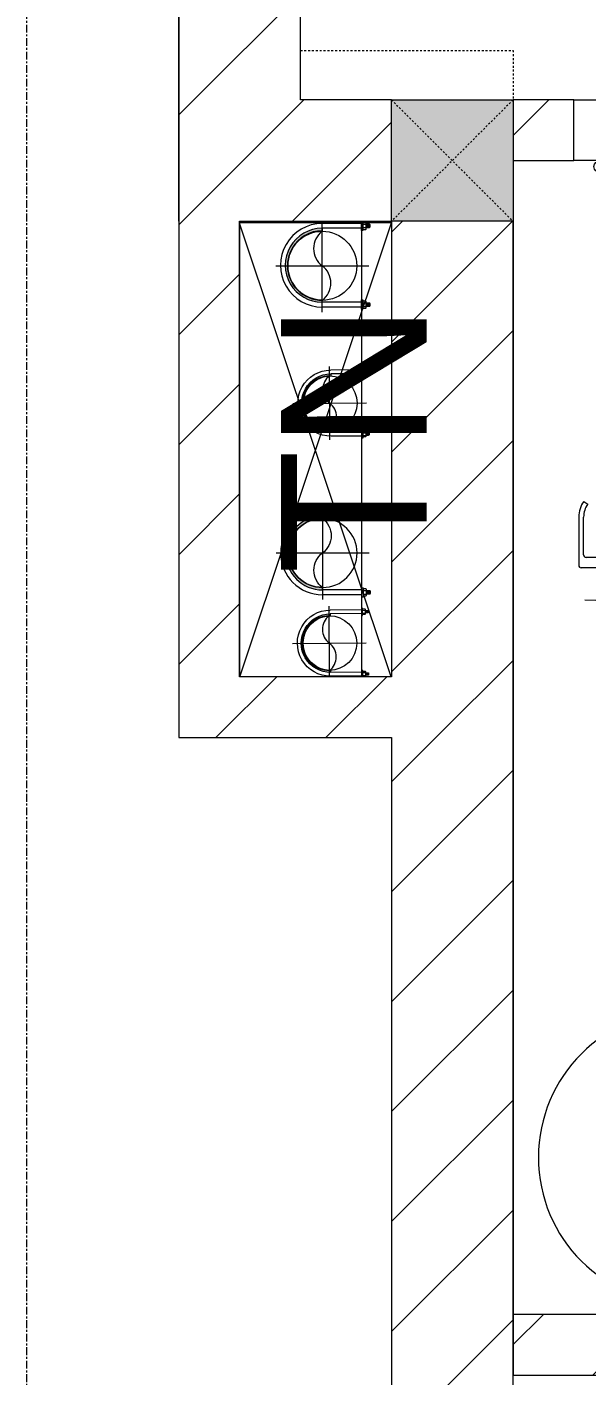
# Model space of a CAD drawing. Header units: millimetres. Extents: x 1591 to 240306, y -15958 to 82755.
# Drawn here: x 129254 to 130174, y 64837 to 67057 of the extents above; entities that cross this region are included whole.
import ezdxf

# ---------------------------------------------------------------- set-up
doc = ezdxf.new("R2010")
doc.units = ezdxf.units.MM
for name, pattern in [('Dash', [6, 3, -3]), ('Dash 1_8_', [6.35, 3.175, -3.175]), ('Grid Line', [22.225, 12.7, -3.175, 3.175, -3.175]), ('IMPORT-CENTER _2_', [40.64, 25.4, -5.08, 5.08, -5.08])]:
    doc.linetypes.add(name, pattern=pattern)
for name, color, linetype, lineweight in [('0-1', 7, 'Continuous', 5), ('0-2', 250, 'Continuous', 9), ('A-AREA', 32, 'Dash 1_8_', 9), ('A-DETL-GENF-1', 9, 'Continuous', 9), ('A-DOOR-1', 254, 'Continuous', 9), ('A-DOOR-2', 9, 'Continuous', 9), ('A-DOOR-IDEN', 31, 'Continuous', 9), ('A-FLOR', 192, 'Continuous', 9), ('A-FLOR-1', 250, 'Continuous', 9), ('A-FLOR-2', 9, 'Continuous', 9), ('A-WALL-1', 253, 'Continuous', 18), ('A-WALL-3', 113, 'Continuous', 18), ('A-WALL-PATT-1', 10, 'Continuous', 9), ('A-WALL-PATT-2', 111, 'Continuous', 9), ('G-ANNO-TEXT-1', 7, 'Continuous', 9), ('G-IMPT-2', 8, 'IMPORT-CENTER _2_', 9), ('G-IMPT-3', 8, 'Continuous', 9), ('M-EQPM', 50, 'Continuous', 9), ('S-COLS', 52, 'Continuous', 9), ('S-COLS-5', 52, 'Continuous', 18), ('S-COLS-HDLN', 52, 'Dash', 9), ('S-GRID-1', 1, 'Grid Line', 9)]:
    doc.layers.add(name, color=color, linetype=linetype, lineweight=lineweight)
doc.styles.add('Arial_8', font='arial_0.ttf', dxfattribs={"height": 240})
pattern_1 = [(45, (0, 0), (-90.50967, 90.50967), [])]
pattern_2 = [(45, (11001.35, 0), (-90.50967, 90.50967), [])]

# ---------------------------------------------------------------- blocks, each defined once
blk = doc.blocks.new('NCV_TKTC_KET CAU_rvt-1-TKCS_MB TẦNG 3-4')
at = {"layer": 'A-FLOR-1'}
for p, q in [((118602.6, 66734.9), (118852.5, 66734.9)), ((118602.6, 65986.9), (118602.6, 66734.9))]:
    blk.add_line(p, q, dxfattribs=at)
blk = doc.blocks.new('DOOR_CW_01 CANH MO-PANEL KINH - DIG_02-800x2200-CỬA NHÔM KÍNH-V108-TKCS_MB TẦNG 3-4')
at = {"layer": 'A-DETL-GENF-1'}
for p, q in [((-347, -182), (-347, -62)), ((-347, -62), (-307, -62)), ((-307, -62), (-307, -182)), ((-307, -182), (-347, -182)), ((-347, -196), (-341, -196)), ((-347, -638), (-347, -196)), ((-341, -196), (-341, -182)), ((-341, -182), (-313, -182)), ((-313, -182), (-313, -196)), ((-307, -196), (-313, -196)), ((-307, -196), (-307, -638)), ((-383.9, -611.2), (-377.3, -615.8)), ((-270.1, -611.2), (-276.7, -615.8)), ((-392, -637), (-392, -716.5)), ((-384, -699.5), (-384, -637)), ((-347, -638), (-341, -638)), ((-341, -652), (-341, -638)), ((-307, -638), (-313, -638)), ((-313, -638), (-313, -652)), ((-270, -699.5), (-270, -637)), ((-262, -637), (-262, -716.5)), ((-307, -652), (-347, -652)), ((-347, -652), (-347, -772)), ((-313, -652), (-341, -652)), ((-307, -772), (-307, -652)), ((-349, -703.5), (-380, -703.5)), ((-349, -692.2), (-349, -731.8)), ((-347, -692.2), (-349, -692.2)), ((-347, -692.2), (-347, -731.8)), ((-307, -692.2), (-307, -731.8)), ((-307, -692.2), (-305, -692.2)), ((-305, -692.2), (-305, -731.8)), ((-305, -703.5), (-274, -703.5)), ((-349, -720.5), (-388, -720.5)), ((-349, -731.8), (-347, -731.8)), ((-305, -731.8), (-307, -731.8)), ((-305, -720.5), (-266, -720.5)), ((-347, -772), (-307, -772))]:
    blk.add_line(p, q, dxfattribs=at)
blk.add_circle((-357, -60), 10, dxfattribs=at)
for centre, radius, start, end in [((-357, -60), 714, 268, 0), ((-347, -637), 45, 145, 180), ((-347, -637), 37, 145, 180), ((-307, -637), 37, 0, 35), ((-307, -637), 45, 360, 35), ((-380, -699.5), 4, 180, 270), ((-274, -699.5), 4, 270, 0), ((-388, -716.5), 4, 180, 270), ((-266, -716.5), 4, 270, 0)]:
    blk.add_arc(centre, radius, start, end, dxfattribs=at)
at = {"layer": 'A-DOOR-2'}
for p, q in [((-400, -50), (-400, 50)), ((-400, 50), (-350, 50)), ((-350, 50), (-350, 0)), ((350, 0), (350, 50)), ((350, 50), (400, 50)), ((400, 50), (400, -50)), ((-360, 0), (-360, -50)), ((-350, 0), (-360, 0)), ((360, 0), (350, 0)), ((360, -50), (360, 0)), ((-360, -50), (-400, -50)), ((-357, -50), (-332, -50)), ((400, -50), (360, -50))]:
    blk.add_line(p, q, dxfattribs=at)
blk = doc.blocks.new('NCV_TKTC_TANG 3 - 4_rvt-2-TKCS_MB TẦNG 3-4')
at = {"layer": 'A-WALL-PATT-1'}
h = blk.add_hatch(dxfattribs=at)
h.set_pattern_fill('FP_1', color=256, style=0, pattern_type=2)
h.set_pattern_definition(pattern_1)
h.paths.add_polyline_path([(119152.6, 66836.9), (119152.6, 66936.9), (119052.6, 66936.9), (119052.6, 66836.9)])
h.paths.add_polyline_path([(119952.6, 66836.9), (120852.6, 66836.9), (120852.6, 66936.9), (119952.6, 66936.9)])
h = blk.add_hatch(dxfattribs=at)
h.set_pattern_fill('FP_1', color=256, style=0, pattern_type=2)
h.set_pattern_definition(pattern_1)
h.paths.add_polyline_path([(119052.6, 64836.9), (120852.6, 64836.9), (120852.6, 64936.9), (119052.6, 64936.9), (119052.6, 64886.2)])
h.paths.add_polyline_path([(120952.6, 64836.9), (122752.6, 64836.9), (122752.6, 64936.9), (120952.6, 64936.9), (120952.6, 64886.2)])
at = {"layer": 'A-FLOR-2'}
blk.add_line((119052.6, 66836.9), (119052.6, 64936.9), dxfattribs=at)
at = {"layer": 'A-WALL-1'}
for p, q in [((119152.6, 66936.9), (119052.6, 66936.9)), ((119052.6, 66936.9), (119052.6, 66836.9)), ((119152.6, 66836.9), (119152.6, 66936.9)), ((119052.6, 66836.9), (119152.6, 66836.9)), ((120852.6, 64936.9), (119052.6, 64936.9)), ((119052.6, 64936.9), (119052.6, 64836.9)), ((119052.6, 64836.9), (120852.6, 64836.9))]:
    blk.add_line(p, q, dxfattribs=at)
at = {"layer": 'A-DOOR-1'}
blk.add_blockref('DOOR_CW_01 CANH MO-PANEL KINH - DIG_02-800x2200-CỬA NHÔM KÍNH-V108-TKCS_MB TẦNG 3-4', (119552.6, 66886.9), dxfattribs=at)
blk = doc.blocks.new('G1_SOF - BO TRU - 200x200-3054294-TKCS_MB TẦNG 3-4')
at = {"layer": 'S-COLS'}
blk.add_hatch(color=256, dxfattribs=at).paths.add_polyline_path([(100, 100), (-100, 100), (-100, -100), (100, -100)])
at = {"layer": 'S-COLS-5'}
for p, q in [((-100, 100), (100, 100)), ((-100, -100), (-100, 100)), ((100, 100), (100, -100)), ((100, -100), (-100, -100))]:
    blk.add_line(p, q, dxfattribs=at)
at = {"layer": 'S-COLS-HDLN'}
for p, q in [((100, -100), (-100, 100)), ((-100, -100), (100, 100))]:
    blk.add_line(p, q, dxfattribs=at)
blk = doc.blocks.new('TKTC_XREF_251221_MB TANG 2-7 - TKTC_XREF_260130_MB TANG 2-5_dwg_$cc-4746802-TKCS_MB TẦNG 3-4')
at = {"layer": 'G-IMPT-2'}
for p, q in [((0, -0.673), (0, 0.673)), ((-0.673, 0), (0.673, 0))]:
    blk.add_line(p, q, dxfattribs=at)
at = {"layer": 'M-EQPM'}
blk.add_circle((0, 0), 0.5, dxfattribs=at)
for centre, radius, start, end in [((0, 0), 0.5, 90, 270), ((0.188, 0.25), 0.313, 126.8699, 233.1301), ((-0.188, -0.25), 0.313, 306.8699, 53.1301)]:
    blk.add_arc(centre, radius, start, end, dxfattribs=at)
blk = doc.blocks.new('TKTC_XREF_251221_MB TANG 2-7 - TKTC_XREF_260130_MB TANG 2-5_dwg_CUM U_DN100-4746799-TKCS_MB TẦNG 3-4')
at = {"layer": 'G-IMPT-3'}
blk.add_hatch(color=256, dxfattribs=at).paths.add_polyline_path([(0, 61), (15.8, 58.9), (30.5, 52.8), (43.1, 43.1), (52.8, 30.5), (58.9, 15.8), (61, 0), (58.9, -15.8), (52.8, -30.5), (43.1, -43.1), (30.5, -52.8), (15.8, -58.9), (0, -61), (0, -57), (14.8, -55.1), (28.5, -49.4), (40.3, -40.3), (49.4, -28.5), (55.1, -14.8), (57, 0), (55.1, 14.8), (49.4, 28.5), (40.3, 40.3), (28.5, 49.4), (14.8, 55.1), (0, 57)])
for p, q in [((-79.1, 66.6), (-79.1, 63.4)), ((-76.6, 66.6), (-76.6, 63.4)), ((-74.6, 66.6), (-74.6, 63.4)), ((-72.7, 69.3), (-72.7, 60.7)), ((-66.9, 67.9), (-71.7, 67.9)), ((-66.9, 62.1), (-71.7, 62.1)), ((-65, 69), (0, 69)), ((-79.1, -63.4), (-79.1, -66.6)), ((-76.6, -63.4), (-76.6, -66.6)), ((-74.6, -63.4), (-74.6, -66.6)), ((-72.7, -60.7), (-72.7, -69.3)), ((-66.9, -62.1), (-71.7, -62.1)), ((-66.9, -67.9), (-71.7, -67.9)), ((-65, -69), (0, -69))]:
    blk.add_line(p, q, dxfattribs=at)
at = {"layer": 'G-IMPT-3', "flags": 128}
for points in [[(-72.7, 67.6), (-78.1, 67.6), (-78.1, 62.4), (-72.7, 62.4)], [(-71.7, 59.2), (-66.9, 59.2), (-66.9, 70.8), (-71.7, 70.8)], [(-66.9, 70.8), (-66.9, 72.7), (-65, 72.7), (-65, 57.3), (-66.9, 57.3), (-66.9, 59.2)], [(-65, 61), (0, 61), (0, 57)], [(-72.7, -62.4), (-78.1, -62.4), (-78.1, -67.6), (-72.7, -67.6)], [(-71.7, -70.8), (-66.9, -70.8), (-66.9, -59.2), (-71.7, -59.2)], [(-66.9, -59.2), (-66.9, -57.3), (-65, -57.3), (-65, -72.7), (-66.9, -72.7), (-66.9, -70.8)], [(-65, -61), (0, -61), (0, -57)]]:
    blk.add_lwpolyline(points, dxfattribs=at)
at = {"layer": 'G-IMPT-3'}
for centre, radius, start, end in [((-78.1, 66.6), 0.96, 90, 180), ((-78.1, 63.4), 0.96, 180, 270), ((-71.1, 69.3), 1.56, 112.6199, 247.3801), ((-67.9, 65), 4.8, 143.1301, 216.8699), ((-71.1, 60.7), 1.56, 112.6199, 247.3801), ((0, 0), 69, 270, 90), ((0, 0), 61, 270, 90), ((0, 0), 57, 270, 90), ((-78.1, -63.4), 0.96, 90, 180), ((-78.1, -66.6), 0.96, 180, 270), ((-71.1, -60.7), 1.56, 112.6199, 247.3801), ((-67.9, -65), 4.8, 143.1301, 216.8699), ((-71.1, -69.3), 1.56, 112.6199, 247.3801)]:
    blk.add_arc(centre, radius, start, end, dxfattribs=at)
blk = doc.blocks.new('TKTC_XREF_251221_MB TANG 2-7 - TKTC_XREF_260130_MB TANG 2-5_dwg_$cc-V43-TKCS_MB TẦNG 3-4')
at = {"layer": 'G-IMPT-2'}
for p, q in [((0, -0.673), (0, 0.645)), ((-0.673, 0), (0.673, 0))]:
    blk.add_line(p, q, dxfattribs=at)
at = {"layer": 'M-EQPM'}
blk.add_circle((0, 0), 0.5, dxfattribs=at)
for centre, radius, start, end in [((0, 0), 0.5, 90, 270), ((0.188, 0.25), 0.313, 126.8699, 233.1301), ((-0.188, -0.25), 0.313, 306.8699, 53.1301)]:
    blk.add_arc(centre, radius, start, end, dxfattribs=at)
blk = doc.blocks.new('TKTC_XREF_251221_MB TANG 2-7 - TKTC_XREF_260130_MB TANG 2-5_dwg_CUM U_DN100-V44-TKCS_MB TẦNG 3-4')
at = {"layer": 'G-IMPT-3'}
blk.add_hatch(color=256, dxfattribs=at).paths.add_polyline_path([(0, 61), (0, 57), (14.8, 55.1), (28.5, 49.4), (40.3, 40.3), (49.4, 28.5), (55.1, 14.8), (57, 0), (55.1, -14.8), (49.4, -28.5), (40.3, -40.3), (28.5, -49.4), (14.8, -55.1), (0, -57), (0, -61), (15.8, -58.9), (30.5, -52.8), (43.1, -43.1), (52.8, -30.5), (58.9, -15.8), (61, 0), (58.9, 15.8), (52.8, 30.5), (43.1, 43.1), (30.5, 52.8), (15.8, 58.9)])
for p, q in [((-72.7, 69.3), (-72.7, 60.7)), ((-66.9, 67.9), (-71.7, 67.9)), ((-65, 69), (0, 69)), ((-79.1, 66.6), (-79.1, 63.4)), ((-76.6, 66.6), (-76.6, 63.4)), ((-74.6, 66.6), (-74.6, 63.4)), ((-66.9, 62.1), (-71.7, 62.1)), ((-79.1, -63.4), (-79.1, -66.6)), ((-76.6, -63.4), (-76.6, -66.6)), ((-74.6, -63.4), (-74.6, -66.6)), ((-72.7, -60.7), (-72.7, -69.3)), ((-66.9, -62.1), (-71.7, -62.1)), ((-66.9, -67.9), (-71.7, -67.9)), ((-65, -69), (0, -69))]:
    blk.add_line(p, q, dxfattribs=at)
at = {"layer": 'G-IMPT-3', "flags": 128}
for points in [[(-72.7, 67.6), (-78.1, 67.6), (-78.1, 62.4), (-72.7, 62.4)], [(-71.7, 59.2), (-66.9, 59.2), (-66.9, 70.8), (-71.7, 70.8)], [(-66.9, 70.8), (-66.9, 72.7), (-65, 72.7), (-65, 57.3), (-66.9, 57.3), (-66.9, 59.2)], [(-65, 61), (0, 61), (0, 57)], [(-72.7, -62.4), (-78.1, -62.4), (-78.1, -67.6), (-72.7, -67.6)], [(-71.7, -70.8), (-66.9, -70.8), (-66.9, -59.2), (-71.7, -59.2)], [(-66.9, -59.2), (-66.9, -57.3), (-65, -57.3), (-65, -72.6)], [(-65, -61), (0, -61), (0, -57)]]:
    blk.add_lwpolyline(points, dxfattribs=at)
at = {"layer": 'G-IMPT-3'}
for centre, radius, start, end in [((-78.1, 66.6), 0.96, 90, 180), ((-71.1, 69.3), 1.56, 112.6199, 247.3801), ((-67.9, 65), 4.8, 143.1301, 216.8699), ((0, 0), 69, 270, 90), ((-78.1, 63.4), 0.96, 180, 270), ((-71.1, 60.7), 1.56, 112.6199, 247.3801), ((0, 0), 61, 270, 90), ((0, 0), 57, 270, 90), ((-78.1, -63.4), 0.96, 90, 180), ((-78.1, -66.6), 0.96, 180, 270), ((-71.1, -60.7), 1.56, 112.6199, 247.3801), ((-67.9, -65), 4.8, 143.1301, 216.8699), ((-71.1, -69.3), 1.56, 112.6199, 247.3801)]:
    blk.add_arc(centre, radius, start, end, dxfattribs=at)
blk = doc.blocks.new('TKTC_XREF_251221_MB TANG 2-7 - TKTC_XREF_260130_MB TANG 2-5_dwg_CUM U_DN100-4746796-TKCS_MB TẦNG 3-4')
at = {"layer": 'G-IMPT-3'}
blk.add_hatch(color=256, dxfattribs=at).paths.add_polyline_path([(0, 61), (0, 57), (14.8, 55.1), (28.5, 49.4), (40.3, 40.3), (49.4, 28.5), (55.1, 14.8), (57, 0), (55.1, -14.8), (49.4, -28.5), (40.3, -40.3), (28.5, -49.4), (14.8, -55.1), (0, -57), (0, -61), (15.8, -58.9), (30.5, -52.8), (43.1, -43.1), (52.8, -30.5), (58.9, -15.8), (61, 0), (58.9, 15.8), (52.8, 30.5), (43.1, 43.1), (30.5, 52.8), (15.8, 58.9)])
for p, q in [((-72.7, 69.3), (-72.7, 60.7)), ((-66.9, 67.9), (-71.7, 67.9)), ((-65, 69), (0, 69)), ((-79.1, 66.6), (-79.1, 63.4)), ((-76.6, 66.6), (-76.6, 63.4)), ((-74.6, 66.6), (-74.6, 63.4)), ((-66.9, 62.1), (-71.7, 62.1)), ((-79.1, -63.4), (-79.1, -66.6)), ((-76.6, -63.4), (-76.6, -66.6)), ((-74.6, -63.4), (-74.6, -66.6)), ((-72.7, -60.7), (-72.7, -69.3)), ((-66.9, -62.1), (-71.7, -62.1)), ((-66.9, -67.9), (-71.7, -67.9)), ((-65, -69), (0, -69))]:
    blk.add_line(p, q, dxfattribs=at)
at = {"layer": 'G-IMPT-3', "flags": 128}
for points in [[(-72.7, 67.6), (-78.1, 67.6), (-78.1, 62.4), (-72.7, 62.4)], [(-71.7, 59.2), (-66.9, 59.2), (-66.9, 70.8), (-71.7, 70.8)], [(-66.9, 70.8), (-66.9, 72.7), (-65, 72.7), (-65, 57.3), (-66.9, 57.3), (-66.9, 59.2)], [(-65, 61), (0, 61), (0, 57)], [(-72.7, -62.4), (-78.1, -62.4), (-78.1, -67.6), (-72.7, -67.6)], [(-71.7, -70.8), (-66.9, -70.8), (-66.9, -59.2), (-71.7, -59.2)], [(-66.9, -59.2), (-66.9, -57.3), (-65, -57.3), (-65, -72.7), (-66.9, -72.7), (-66.9, -70.8)], [(-65, -61), (0, -61), (0, -57)]]:
    blk.add_lwpolyline(points, dxfattribs=at)
at = {"layer": 'G-IMPT-3'}
for centre, radius, start, end in [((-78.1, 66.6), 0.96, 90, 180), ((-71.1, 69.3), 1.56, 112.6199, 247.3801), ((-67.9, 65), 4.8, 143.1301, 216.8699), ((0, 0), 69, 270, 90), ((-78.1, 63.4), 0.96, 180, 270), ((-71.1, 60.7), 1.56, 112.6199, 247.3801), ((0, 0), 61, 270, 90), ((0, 0), 57, 270, 90), ((-78.1, -63.4), 0.96, 90, 180), ((-78.1, -66.6), 0.96, 180, 270), ((-71.1, -60.7), 1.56, 112.6199, 247.3801), ((-67.9, -65), 4.8, 143.1301, 216.8699), ((-71.1, -69.3), 1.56, 112.6199, 247.3801)]:
    blk.add_arc(centre, radius, start, end, dxfattribs=at)
blk = doc.blocks.new('TKTC_XREF_251221_MB TANG 2-7 - TKTC_XREF_260130_MB TANG 2-5_dwg_$cc-4746806-TKCS_MB TẦNG 3-4')
at = {"layer": 'G-IMPT-2'}
for p, q in [((0, -0.673), (0, 0.673)), ((-0.673, 0), (0.673, 0))]:
    blk.add_line(p, q, dxfattribs=at)
at = {"layer": 'M-EQPM'}
blk.add_circle((0, 0), 0.5, dxfattribs=at)
for centre, radius, start, end in [((0, 0), 0.5, 90, 270), ((0.188, 0.25), 0.313, 126.8699, 233.1301), ((-0.188, -0.25), 0.313, 306.8699, 53.1301)]:
    blk.add_arc(centre, radius, start, end, dxfattribs=at)
blk = doc.blocks.new('TKTC_XREF_251221_MB TANG 2-7 - TKTC_XREF_260130_MB TANG 2-5_dwg_$cc-V45-TKCS_MB TẦNG 3-4')
at = {"layer": 'G-IMPT-2'}
for p, q in [((0, -0.616), (0, 0.673)), ((-0.673, 0), (0.673, 0))]:
    blk.add_line(p, q, dxfattribs=at)
at = {"layer": 'M-EQPM'}
blk.add_circle((0, 0), 0.5, dxfattribs=at)
for centre, radius, start, end in [((0, 0), 0.5, 90, 270), ((0.188, 0.25), 0.313, 126.8699, 233.1301), ((-0.188, -0.25), 0.313, 306.8699, 53.1301)]:
    blk.add_arc(centre, radius, start, end, dxfattribs=at)
blk = doc.blocks.new('TKTC_XREF_251221_MB TANG 2-7 - TKTC_XREF_260130_MB TANG 2-5_dwg_CUM U_DN100-V46-TKCS_MB TẦNG 3-4')
at = {"layer": 'G-IMPT-3'}
blk.add_hatch(color=256, dxfattribs=at).paths.add_polyline_path([(0, -61), (0, -57), (14.8, -55.1), (28.5, -49.4), (40.3, -40.3), (49.4, -28.5), (55.1, -14.8), (57, 0), (55.1, 14.8), (49.4, 28.5), (40.3, 40.3), (28.5, 49.4), (14.8, 55.1), (0, 57), (0, 61), (15.8, 58.9), (30.5, 52.8), (43.1, 43.1), (52.8, 30.5), (58.9, 15.8), (61, 0), (58.9, -15.8), (52.8, -30.5), (43.1, -43.1), (30.5, -52.8), (15.8, -58.9)])
for p, q in [((-79.1, 66.6), (-79.1, 63.4)), ((-76.6, 66.6), (-76.6, 63.4)), ((-74.6, 66.6), (-74.6, 63.4)), ((-72.7, 69.3), (-72.7, 60.7)), ((-66.9, 67.9), (-71.7, 67.9)), ((-66.9, 62.1), (-71.7, 62.1)), ((-65, 69), (0, 69)), ((-79.1, -63.4), (-79.1, -66.6)), ((-76.6, -63.4), (-76.6, -66.6)), ((-74.6, -63.4), (-74.6, -66.6)), ((-72.7, -60.7), (-72.7, -69.3)), ((-66.9, -62.1), (-71.7, -62.1)), ((-66.9, -67.9), (-71.7, -67.9)), ((-65, -69), (0, -69))]:
    blk.add_line(p, q, dxfattribs=at)
at = {"layer": 'G-IMPT-3', "flags": 128}
for points in [[(-72.7, 67.6), (-78.1, 67.6), (-78.1, 62.4), (-72.7, 62.4)], [(-71.7, 59.2), (-66.9, 59.2), (-66.9, 70.8), (-71.7, 70.8)], [(-66.9, 70.8), (-66.9, 72.7), (-65, 72.7), (-65, 57.3), (-66.9, 57.3), (-66.9, 59.2)], [(-65, 61), (0, 61), (0, 57)], [(-72.7, -62.4), (-78.1, -62.4), (-78.1, -67.6), (-72.7, -67.6)], [(-66.9, -70.6), (-66.9, -59.2), (-71.7, -59.2)], [(-66.9, -59.2), (-66.9, -57.3), (-65, -57.3), (-65, -70.6)], [(-65, -61), (0, -61), (0, -57)]]:
    blk.add_lwpolyline(points, dxfattribs=at)
at = {"layer": 'G-IMPT-3'}
for centre, radius, start, end in [((-78.1, 66.6), 0.96, 90, 180), ((-78.1, 63.4), 0.96, 180, 270), ((-71.1, 69.3), 1.56, 112.6199, 247.3801), ((-67.9, 65), 4.8, 143.1301, 216.8699), ((-71.1, 60.7), 1.56, 112.6199, 247.3801), ((0, 0), 69, 270, 90), ((0, 0), 61, 270, 90), ((0, 0), 57, 270, 90), ((-78.1, -63.4), 0.96, 90, 180), ((-78.1, -66.6), 0.96, 180, 270), ((-71.1, -60.7), 1.56, 112.6199, 247.3801), ((-67.9, -65), 4.8, 143.1301, 216.8699), ((-71.1, -69.3), 1.56, 112.6199, 242.9192)]:
    blk.add_arc(centre, radius, start, end, dxfattribs=at)
blk = doc.blocks.new('TKTC_XREF_251221_MB TANG 2-7 - TKTC_XREF_251221_MB TANG 2-7-2039446-TKCS_MB TẦNG 3-4')
at = {"layer": 'M-EQPM'}
blk.add_line((85151.2, 48750), (85151.2, 49500), dxfattribs=at)
for name, p, xscale, yscale, zscale, rotation in [('TKTC_XREF_251221_MB TANG 2-7 - TKTC_XREF_260130_MB TANG 2-5_dwg_$cc-V43-TKCS_MB TẦNG 3-4', (85085.9, 49426.7), 113.7150000000091, 113.7150000000091, 113.7150000000091, 359.9990086636432), ('TKTC_XREF_251221_MB TANG 2-7 - TKTC_XREF_260130_MB TANG 2-5_dwg_CUM U_DN100-V44-TKCS_MB TẦNG 3-4', (85085.9, 49427.6), 0.9975000000000005, 0.9975000000000005, 0.9975000000000005, 180.000991338195), ('TKTC_XREF_251221_MB TANG 2-7 - TKTC_XREF_260130_MB TANG 2-5_dwg_$cc-4746802-TKCS_MB TẦNG 3-4', (85098.2, 49200.5), 90.00000000005107, 90.00000000005107, 90.00000000005107, 0.3740267799372842), ('TKTC_XREF_251221_MB TANG 2-7 - TKTC_XREF_260130_MB TANG 2-5_dwg_CUM U_DN100-4746796-TKCS_MB TẦNG 3-4', (85086.4, 48953.8), 0.9974999999999965, 0.9974999999999965, 0.9974999999999965, 180.0009913385626), ('TKTC_XREF_251221_MB TANG 2-7 - TKTC_XREF_260130_MB TANG 2-5_dwg_$cc-V45-TKCS_MB TẦNG 3-4', (85097.6, 48805.4), 90.00000000005107, 90.00000000005107, 90.00000000005107, 0.3740267799372842)]:
    blk.add_blockref(name, p, dxfattribs=dict(xscale=xscale, yscale=yscale, zscale=zscale, rotation=rotation))
at = {"extrusion": (0, 0, -1)}
for name, p, xscale, yscale, zscale, rotation in [('TKTC_XREF_251221_MB TANG 2-7 - TKTC_XREF_260130_MB TANG 2-5_dwg_CUM U_DN100-4746799-TKCS_MB TẦNG 3-4', (-85100.1, 49200.5), 0.7894736842105242, 0.7894736842105242, -0.7894736842105242, 359.6259732184666), ('TKTC_XREF_251221_MB TANG 2-7 - TKTC_XREF_260130_MB TANG 2-5_dwg_$cc-4746806-TKCS_MB TẦNG 3-4', (-85086.4, 48953.8), 113.7150000000092, 113.7150000000092, -113.7150000000092, 179.9990086636432), ('TKTC_XREF_251221_MB TANG 2-7 - TKTC_XREF_260130_MB TANG 2-5_dwg_CUM U_DN100-V46-TKCS_MB TẦNG 3-4', (-85099.5, 48805.4), 0.7894736842105242, 0.7894736842105242, -0.7894736842105242, 359.6259732184666)]:
    blk.add_blockref(name, p, dxfattribs=dict(at, xscale=xscale, yscale=yscale, zscale=zscale, rotation=rotation))
blk = doc.blocks.new('STN_Door Tag - STN_Door Tag-1788670-TKCS_MB TẦNG 3-4')
at = {"layer": 'A-DOOR-IDEN'}
for p, q in [((-3.37, 1.495), (3.431, 1.495)), ((-3.37, -1.524), (3.431, -1.524))]:
    blk.add_line(p, q, dxfattribs=at)
for centre, start, end in [((-3.37, -0.015), 90, 270), ((3.431, -0.015), 270, 90)]:
    blk.add_arc(centre, 1.509, start, end, dxfattribs=at)

msp = doc.modelspace()

# ---------------------------------------------------------------- hatches: boundary and pattern name
at = {"layer": 'A-WALL-PATT-2'}
h = msp.add_hatch(dxfattribs=at)
h.set_pattern_fill('FP_1', color=256, style=0, pattern_type=2)
h.set_pattern_definition(pattern_2)
h.paths.add_polyline_path([(129703.9, 66936.9), (129703.9, 69836.9), (129503.9, 69836.9), (129503.9, 66936.9), (129582, 66936.9)])
h = msp.add_hatch(dxfattribs=at)
h.set_pattern_fill('FP_1', color=256, style=0, pattern_type=2)
h.set_pattern_definition(pattern_2)
h.paths.add_polyline_path([(129503.9, 66736.9), (129853.8, 66738), (129853.8, 66936.9), (129503.9, 66936.9)])
h = msp.add_hatch(dxfattribs=at)
h.set_pattern_fill('FP_1', color=256, style=0, pattern_type=2)
h.set_pattern_definition(pattern_2)
h.paths.add_polyline_path([(129603.8, 65986.9), (129603.8, 66736.9), (129503.8, 66736.9), (129503.8, 65986.9), (129582, 65986.9)])
h = msp.add_hatch(dxfattribs=at)
h.set_pattern_fill('FP_1', color=256, style=0, pattern_type=2)
h.set_pattern_definition(pattern_2)
h.paths.add_polyline_path([(129985, 65886.9), (130053.8, 65886.9), (130053.8, 66736.9), (129853.8, 66736.9), (129853.8, 65886.9)])
h = msp.add_hatch(dxfattribs=at)
h.set_pattern_fill('FP_1', color=256, style=0, pattern_type=2)
h.set_pattern_definition(pattern_2)
h.paths.add_polyline_path([(129503.8, 65886.9), (129853.8, 65886.9), (129853.8, 65986.9), (129503.8, 65986.9), (129503.8, 65944.4)])
h = msp.add_hatch(dxfattribs=at)
h.set_pattern_fill('FP_1', color=256, style=0, pattern_type=2)
h.set_pattern_definition(pattern_2)
h.paths.add_polyline_path([(129853.8, 61836.9), (130053.8, 61836.9), (130053.8, 63596.9), (129853.8, 63596.9)])
h.paths.add_polyline_path([(129853.8, 64686.9), (130053.8, 64686.9), (130053.8, 65886.9), (129853.8, 65886.9)])

# ---------------------------------------------------------------- linework, layer by layer
at = {"layer": '0-2'}
for p, q in [((129603.8, 66734.9), (129853.8, 66734.9)), ((129853.3, 65986.9), (129603.8, 66734)), ((129604.2, 65986.8), (129853.8, 66734.5))]:
    msp.add_line(p, q, dxfattribs=at)
at = {"layer": 'A-AREA'}
for p, q in [((129703.9, 67018.4), (130053.8, 67018.4)), ((130053.8, 67018.4), (130053.8, 66936.9))]:
    msp.add_line(p, q, dxfattribs=at)
at = {"layer": 'A-FLOR'}
msp.add_line((129503.8, 66736.9), (129503.8, 69836.9), dxfattribs=at)
at = {"layer": 'A-WALL-3'}
for p, q in [((129503.9, 69836.9), (129503.9, 66736.9)), ((129703.9, 66936.9), (129703.9, 69836.9)), ((129853.8, 66936.9), (129703.9, 66936.9)), ((129503.8, 66736.9), (129503.8, 65886.9)), ((129603.8, 65986.9), (129603.8, 66736.9)), ((129603.8, 66736.9), (129853.8, 66736.9)), ((129853.8, 66736.9), (129853.8, 65986.9)), ((130053.8, 64686.9), (130053.8, 66736.9)), ((129853.8, 65986.9), (129603.8, 65986.9)), ((129503.8, 65886.9), (129853.8, 65886.9)), ((129853.8, 65886.9), (129853.8, 64686.9))]:
    msp.add_line(p, q, dxfattribs=at)
at = {"layer": 'S-GRID-1'}
msp.add_line((129253.9, 19175.3), (129253.9, 76690.4), dxfattribs=at)

# ---------------------------------------------------------------- block references
at = {"layer": '0-1'}
for name in ['NCV_TKTC_KET CAU_rvt-1-TKCS_MB TẦNG 3-4', 'NCV_TKTC_TANG 3 - 4_rvt-2-TKCS_MB TẦNG 3-4']:
    msp.add_blockref(name, (11001.4, 0), dxfattribs=at)
at = {"layer": 'A-DOOR-IDEN', "xscale": 159.9999999999999, "yscale": 159.9999999999999, "zscale": 159.9999999999999}
msp.add_blockref('STN_Door Tag - STN_Door Tag-1788670-TKCS_MB TẦNG 3-4', (130876.2, 65197.7), dxfattribs=at)
at = {"layer": 'M-EQPM'}
msp.add_blockref('TKTC_XREF_251221_MB TANG 2-7 - TKTC_XREF_251221_MB TANG 2-7-2039446-TKCS_MB TẦNG 3-4', (44653.9, 17236.9), dxfattribs=at)
at = {"layer": 'S-COLS', "rotation": 180}
msp.add_blockref('G1_SOF - BO TRU - 200x200-3054294-TKCS_MB TẦNG 3-4', (129953.8, 66836.9), dxfattribs=at)

# ---------------------------------------------------------------- texts
at = {"layer": 'G-ANNO-TEXT-1', "insert": (129791.7, 66379.4), "char_height": 240, "width": 624, "attachment_point": 5, "rotation": 90, "line_spacing_factor": 0.936439, "style": 'Arial_8'}
msp.add_mtext('\\pt79.9992,160.0008,240,319.9992,400.0008,480,559.9992,640.0008,720,799.9992,880.0008,960,1039.9992,1120.0008,1200,1279.9992,1360.0008,1440,1519.9992,1600.0008,1680,1759.9992,1840.0008,1920,1999.9992,2080.0008,2160,2239.9992,2320.0008,2400,2479.9992,2560.0008;TN', dxfattribs=at)

doc.saveas('drawing.dxf')
